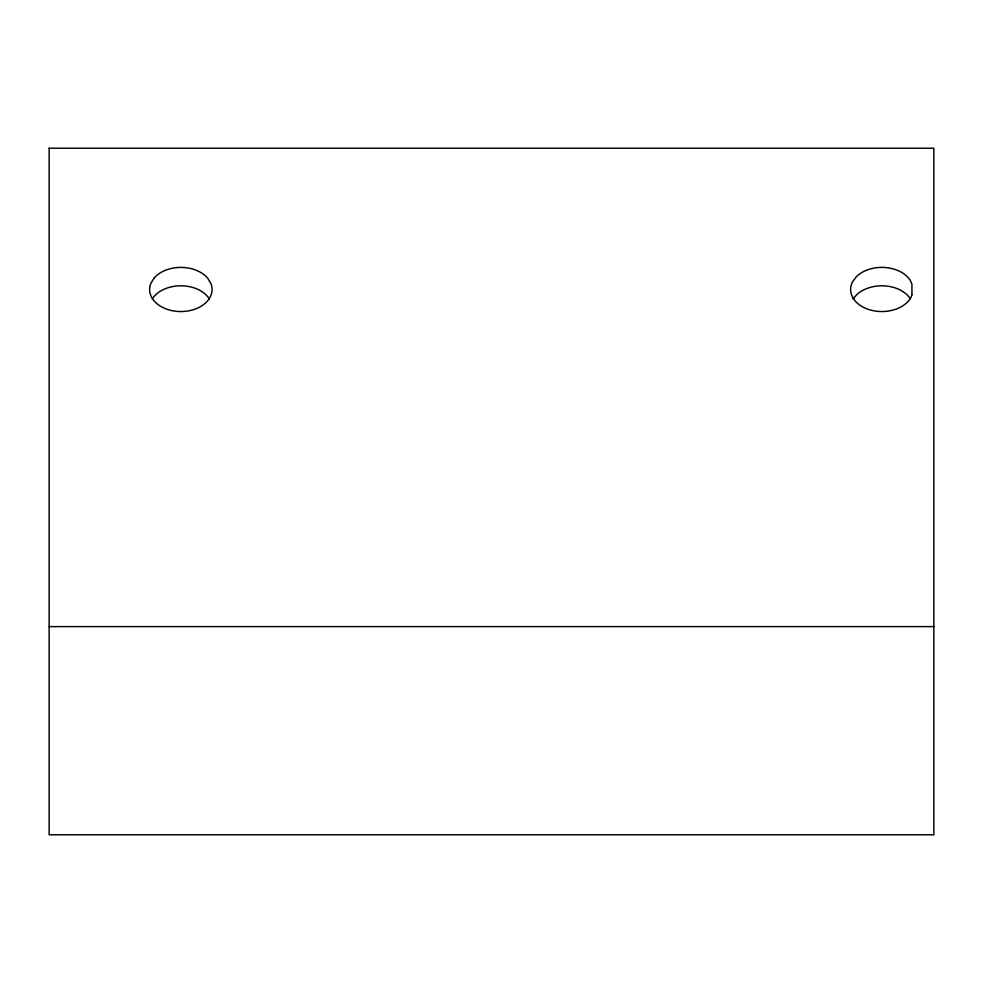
<?xml version="1.0" encoding="UTF-8"?>
<svg xmlns="http://www.w3.org/2000/svg" width="983" height="983" viewBox="0 0 983 983"><rect width="100%" height="100%" fill="white"/><g stroke="black" fill="none" stroke-linecap="round" stroke-linejoin="round"><path stroke-width="1.47" d="M911.917 294.863L911.917 284.136L910.16 280.18A31.223 22.081 0 0 0 856.291 276.776L852.519 281.888A31.223 22.081 0 0 0 871.098 310.21A31.223 22.081 0 0 0 911.155 297.063L911.917 294.679M49.15 626.613L933.85 626.613M853.109 299.213A31.223 22.081 0 0 1 881.346 285.795A31.223 22.081 0 0 1 910.16 298.586M152.377 298.795A31.223 22.081 0 0 1 180.995 285.795A31.223 22.081 0 0 1 209.428 298.992M49.15 148.224L49.15 834.776L933.85 834.776L933.85 148.224L49.15 148.224M153.876 278.349L150.718 283.657A31.223 22.081 0 0 0 180.688 311.55A31.223 22.081 0 0 0 211.038 283.866L207.954 278.533A31.223 22.081 0 0 0 153.876 278.349"/></g></svg>
